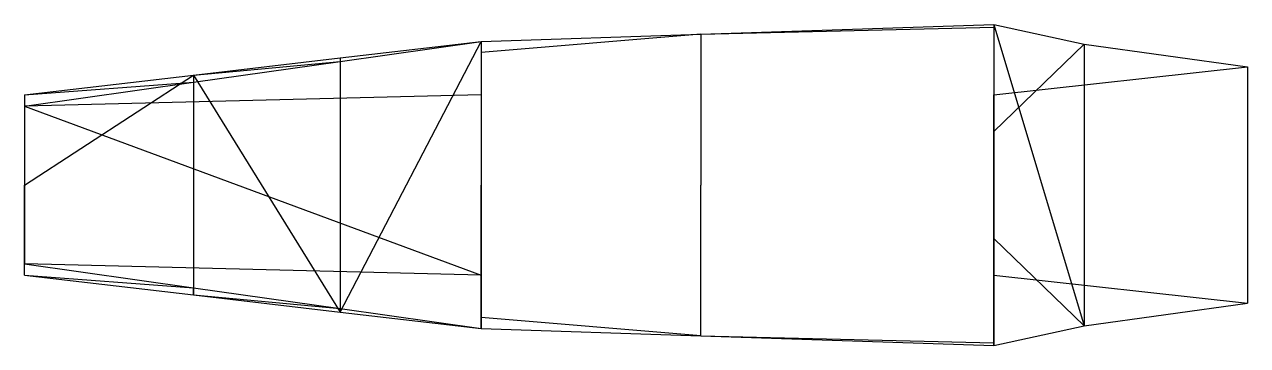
# Model space of a CAD drawing. Header units: metres. Extents: x -430 to 1740, y -285 to 285.
import ezdxf

# ---------------------------------------------------------------- set-up
doc = ezdxf.new("R2010")
doc.units = ezdxf.units.M

msp = doc.modelspace()

# ---------------------------------------------------------------- linework, layer by layer
at = {"layer": 'FBH'}
for p, q in [((-430, 160, 65), (-430, 140, 380)), ((-430, 160, 65), (-430, 0, 65)), ((-430, 160, 65), (-430, -140, 380)), ((-430, 140, 380), (-430, -140, 380)), ((-430, -160, 65), (-430, 0, 65)), ((-430, -160, 65), (-430, -140, 380))]:
    msp.add_line(p, q, dxfattribs=at)
at = {"layer": 'FBS'}
for p, q in [((130, 225.679, 65), (380, 255, 65)), ((130, 219.506, 345.432), (380, 255, 330)), ((130, 225.679, 65), (380, 255, 330)), ((-130, 195.185, 65), (130, 225.679, 65)), ((-130, 182.593, 361.481), (130, 219.506, 345.432)), ((-430, 160, 65), (-130, 195.185, 65)), ((-430, 140, 380), (-130, 182.593, 361.481)), ((-430, 160, 65), (-130, 182.593, 361.481)), ((-430, -140, 380), (-130, -182.593, 361.481)), ((-430, -160, 65), (-130, -195.185, 65)), ((-430, -160, 65), (-130, -182.593, 361.481)), ((-130, -182.593, 361.481), (130, -219.506, 345.432)), ((-130, -195.185, 65), (130, -225.679, 65)), ((130, -219.506, 345.432), (380, -255, 330)), ((130, -225.679, 65), (380, -255, 65)), ((130, -225.679, 65), (380, -255, 330))]:
    msp.add_line(p, q, dxfattribs=at)
at = {"layer": 'FH'}
for p, q in [((380, 255, 65), (380, 255, 330)), ((380, 255, 330), (380, 235, 540)), ((380, 235, 540), (380, 160, 740)), ((380, 160, 740), (380, 0, 760)), ((380, -160, 740), (380, 0, 760)), ((380, -235, 540), (380, -160, 740)), ((380, -255, 330), (380, -235, 540)), ((380, -255, 65), (380, -255, 330))]:
    msp.add_line(p, q, dxfattribs=at)
at = {"layer": 'FHB'}
for p, q in [((380, 235, 540), (380, -235, 540)), ((380, 160, 740), (-430, 140, 380)), ((-430, 140, 380), (380, -160, 740)), ((380, -160, 740), (-430, -140, 380))]:
    msp.add_line(p, q, dxfattribs=at)
at = {"layer": 'LAP'}
for p in [(770, 267.857, 65), (770, -267.857, 65)]:
    msp.add_line(p, (770, 0, 65), dxfattribs=at)
at = {"layer": 'MH'}
for p, q in [((1290, 285, 65), (1290, 285, 330)), ((1290, 285, 330), (1290, 280, 600)), ((1290, 280, 600), (1290, 160, 1180)), ((1290, 160, 1180), (1290, 0, 1200)), ((1290, -160, 1180), (1290, 0, 1200)), ((1290, -280, 600), (1290, -160, 1180)), ((1290, -285, 330), (1290, -280, 600)), ((1290, -285, 65), (1290, -285, 330))]:
    msp.add_line(p, q, dxfattribs=at)
at = {"layer": 'MHB'}
for p, q in [((1290, 160, 1180), (1740, 210, 420)), ((1290, -160, 1180), (1740, -210, 420))]:
    msp.add_line(p, q, dxfattribs=at)
at = {"layer": 'REAR'}
for p, q in [((1450, 250, 65), (1740, 210, 65)), ((1450, 250, 340), (1740, 210, 420)), ((1740, 210, 65), (1740, 210, 420)), ((1740, 210, 65), (1740, -210, 65)), ((1740, 210, 420), (1740, -210, 420)), ((1450, -250, 65), (1740, -210, 65)), ((1450, -250, 340), (1740, -210, 420)), ((1740, -210, 65), (1740, -210, 420))]:
    msp.add_line(p, q, dxfattribs=at)
at = {"layer": 'REAR2'}
for p, q in [((1290, 285, 65), (1450, 250, 65)), ((1290, 285, 330), (1450, 250, 340)), ((1290, 285, 65), (1450, 250, 340)), ((1290, 285, 65), (1450, -250, 65)), ((1450, 250, 65), (1450, 250, 340)), ((1450, 250, 65), (1740, 210, 420)), ((1450, 250, 65), (1450, -250, 65)), ((1450, -250, 65), (1740, -210, 420)), ((1290, -285, 65), (1450, -250, 65)), ((1290, -285, 330), (1450, -250, 340)), ((1290, -285, 65), (1450, -250, 340)), ((1450, -250, 65), (1450, -250, 340))]:
    msp.add_line(p, q, dxfattribs=at)
at = {"layer": 'SEC'}
for p, q in [((1290, 285, 65), (1290, -285, 65)), ((1290, 285, 330), (1290, -285, 330)), ((1290, 285, 65), (1290, -285, 330)), ((770, 267.857, 330), (380, 235, 540)), ((770, 267.857, 330), (1290, 280, 600)), ((130, -225.679, 65), (380, 255, 65)), ((380, 255, 65), (380, -255, 65)), ((380, 255, 65), (380, -255, 330)), ((-130, 195.185, 65), (130, 219.506, 345.432)), ((130, 225.679, 65), (130, 219.506, 345.432)), ((130, 225.679, 65), (130, -225.679, 65)), ((-430, 0, 65), (-130, 195.185, 65)), ((-130, 195.185, 65), (-130, 182.593, 361.481)), ((-130, 195.185, 65), (-130, -195.185, 65)), ((-130, 195.185, 65), (130, -225.679, 65)), ((1290, -280, 600), (1290, 160, 1180)), ((1290, -285, 330), (1290, 95, 600)), ((-130, -195.185, 65), (-130, -182.593, 361.481)), ((-130, -195.185, 65), (130, -219.506, 345.432)), ((130, -225.679, 65), (130, -219.506, 345.432)), ((770, -267.857, 330), (380, -235, 540)), ((770, -267.857, 330), (1290, -280, 600))]:
    msp.add_line(p, q, dxfattribs=at)
at = {"layer": 'SHB'}
for p, q in [((1290, 280, 600), (1290, 95, 600)), ((1290, 95, 600), (1290, -95, 600)), ((1290, -280, 600), (1290, -95, 600))]:
    msp.add_line(p, q, dxfattribs=at)
at = {"layer": 'SHS'}
for p, q in [((1290, 95, 600), (1450, 250, 340)), ((1290, -95, 600), (1450, -250, 340))]:
    msp.add_line(p, q, dxfattribs=at)
at = {"layer": 'SIS'}
for p, q in [((770, 267.857, 65), (1290, 285, 65)), ((770, 267.857, 330), (1290, 285, 330)), ((770, 267.857, 330), (1290, 285, 65)), ((380, 255, 65), (770, 267.857, 65)), ((380, 255, 330), (770, 267.857, 330)), ((380, 255, 65), (770, 267.857, 330)), ((770, 267.857, 65), (770, 267.857, 330)), ((380, -255, 65), (770, -267.857, 65)), ((380, -255, 330), (770, -267.857, 330)), ((380, -255, 65), (770, -267.857, 330)), ((770, -267.857, 65), (1290, -285, 65)), ((770, -267.857, 330), (1290, -285, 330)), ((770, -267.857, 330), (1290, -285, 65)), ((770, -267.857, 65), (770, -267.857, 330))]:
    msp.add_line(p, q, dxfattribs=at)

doc.saveas('drawing.dxf')
